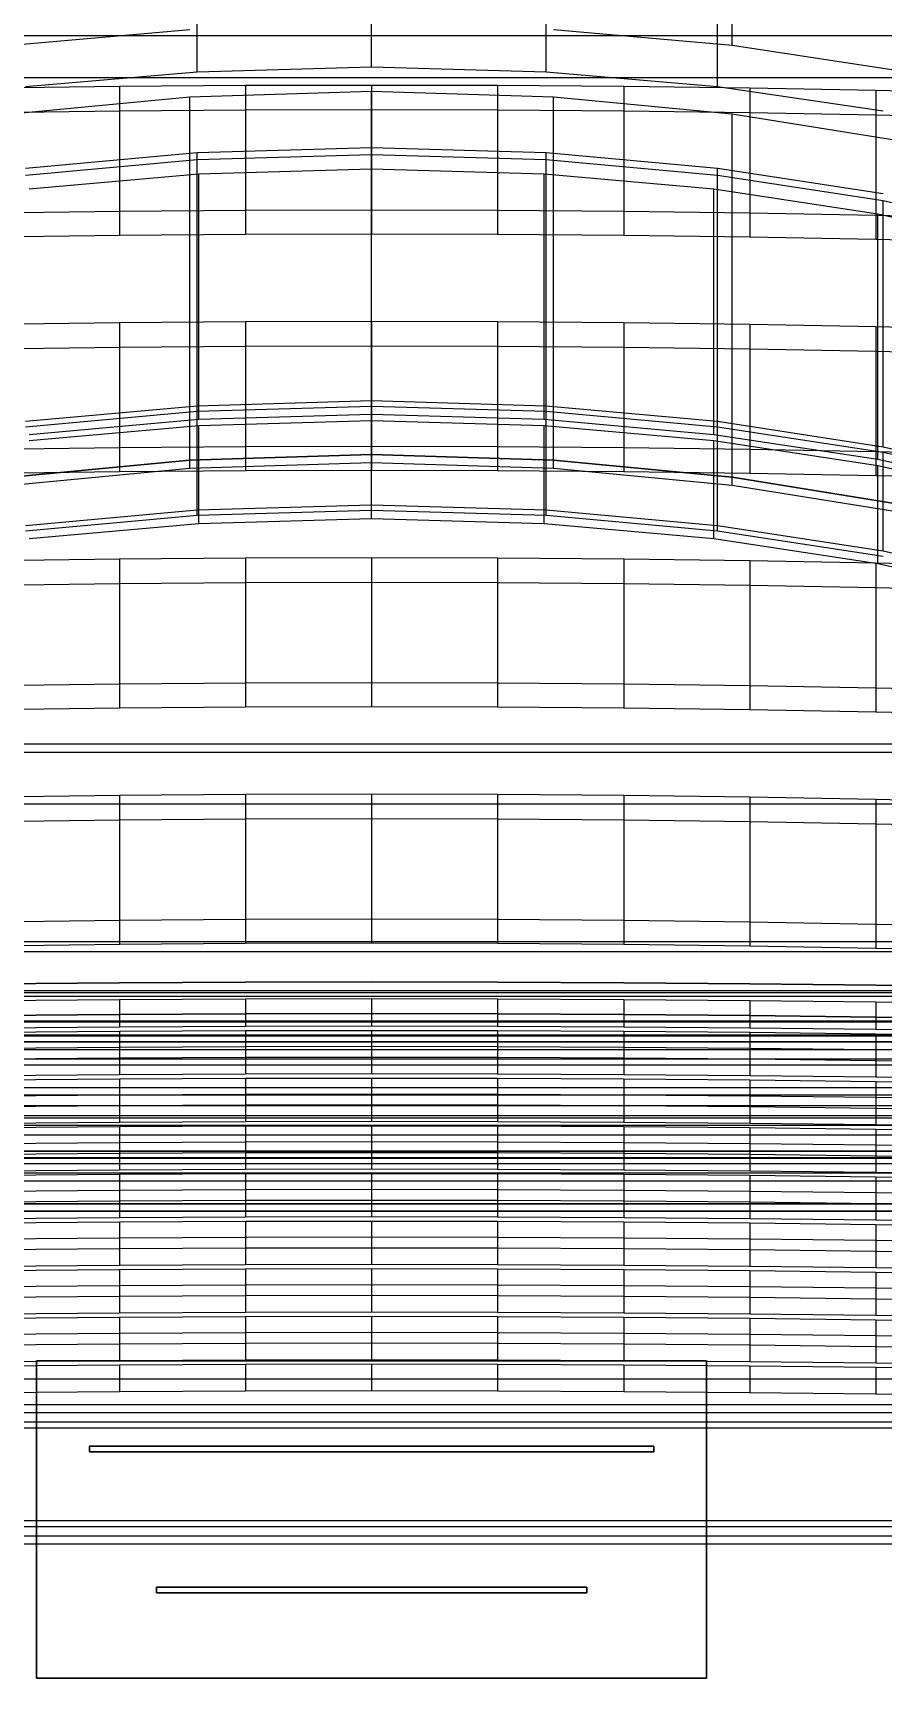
# Model space of a CAD drawing. Header units: millimetres. Extents: x -435 to 425, y 6 to 1155.
# Drawn here: x -96 to 145, y 255 to 721.7 of the extents above; entities that cross this region are included whole.
import ezdxf

# ---------------------------------------------------------------- set-up
doc = ezdxf.new("R2010")
doc.units = ezdxf.units.MM
for name, color, linetype in [('B50', 7, 'Continuous'), ('B51', 7, 'Continuous'), ('C1', 7, 'Continuous'), ('C3', 7, 'Continuous'), ('C31', 7, 'Continuous'), ('D20', 7, 'Continuous'), ('E12', 7, 'Continuous'), ('E13', 7, 'Continuous'), ('E14', 7, 'Continuous'), ('EH1', 7, 'Continuous'), ('EH2', 7, 'Continuous'), ('L020', 7, 'Continuous'), ('L021', 7, 'Continuous'), ('L1000', 7, 'Continuous'), ('L1001', 7, 'Continuous'), ('L1002', 7, 'Continuous'), ('L1003', 7, 'Continuous'), ('L1004', 7, 'Continuous'), ('L1005', 7, 'Continuous'), ('L1006', 7, 'Continuous'), ('L1007', 7, 'Continuous'), ('L200', 7, 'Continuous'), ('R021', 7, 'Continuous'), ('R1004', 7, 'Continuous'), ('R1005', 7, 'Continuous'), ('R1006', 7, 'Continuous'), ('R1007', 7, 'Continuous'), ('R200', 7, 'Continuous'), ('S020', 7, 'Continuous'), ('S021', 7, 'Continuous'), ('S1000', 7, 'Continuous'), ('S1001', 7, 'Continuous'), ('S1002', 7, 'Continuous'), ('S1003', 7, 'Continuous'), ('S1004', 7, 'Continuous'), ('S200', 7, 'Continuous')]:
    doc.layers.add(name, color=color, linetype=linetype)

msp = doc.modelspace()

# ---------------------------------------------------------------- linework, layer by layer
at = {"layer": 'B50'}
for points in [[(-350, 422.5), (350, 422.5)], [(-350, 422.5), (350, 422.5)], [(-350, 420.5), (350, 420.5)], [(-350, 420.5), (350, 420.5)], [(-350, 389.5), (350, 389.5)], [(350, 389.5), (-350, 389.5)], [(350, 387.5), (-350, 387.5)], [(-350, 387.5), (350, 387.5)]]:
    msp.add_lwpolyline(points, dxfattribs=at)
at = {"layer": 'B51'}
for points in [[(-350, 422.5), (350, 422.5)], [(-350, 422.5), (350, 422.5)], [(-350, 420.5), (350, 420.5)], [(-350, 420.5), (350, 420.5)], [(-350, 389.5), (350, 389.5)], [(350, 389.5), (-350, 389.5)], [(350, 387.5), (-350, 387.5)], [(-350, 387.5), (350, 387.5)]]:
    msp.add_lwpolyline(points, dxfattribs=at)
at = {"layer": 'C1'}
for points in [[(102.23, 718.21), (102.23, 1148.88)], [(-49.47, 710.56), (-49.47, 1141.23)], [(0, 711.96), (0, 1142.63)], [(49.47, 710.56), (49.47, 1141.23)], [(98.09, 706.38), (98.09, 1137.04)], [(-102.23, 718.21), (-51.56, 722.71)], [(51.56, 722.71), (102.23, 718.21)], [(102.23, 718.21), (151.16, 710.81)], [(-49.47, 710.56), (-98.09, 706.38)], [(0, 711.96), (-49.47, 710.56)], [(49.47, 710.56), (0, 711.96)], [(98.09, 706.38), (49.47, 710.56)], [(145.04, 699.48), (98.09, 706.38)]]:
    msp.add_lwpolyline(points, dxfattribs=at)
at = {"layer": 'C3'}
for points in [[(0, 705.09), (-51.56, 703.48)], [(0, 602.1), (0, 705.09)], [(51.56, 703.48), (0, 705.09)], [(-51.56, 703.48), (-102.23, 698.68)], [(-51.56, 600.49), (-51.56, 703.48)], [(51.56, 600.49), (51.56, 703.48)], [(102.23, 698.68), (51.56, 703.48)], [(102.23, 595.69), (102.23, 698.68)], [(151.16, 690.77), (102.23, 698.68)], [(-98.09, 683.37), (-49.47, 687.77)], [(-49.47, 687.77), (0, 689.25)], [(-49.47, 584.78), (-49.47, 687.77)], [(0, 586.26), (0, 689.25)], [(0, 689.25), (49.47, 687.77)], [(49.47, 584.78), (49.47, 687.77)], [(49.47, 687.77), (98.09, 683.37)], [(98.09, 580.39), (98.09, 683.37)], [(98.09, 683.37), (145.04, 676.13)], [(-51.56, 600.49), (0, 602.1)], [(0, 602.1), (51.56, 600.49)], [(-102.23, 595.69), (-51.56, 600.49)], [(51.56, 600.49), (102.23, 595.69)], [(102.23, 595.69), (151.16, 587.78)], [(-49.47, 584.78), (-98.09, 580.39)], [(0, 586.26), (-49.47, 584.78)], [(49.47, 584.78), (0, 586.26)], [(98.09, 580.39), (49.47, 584.78)], [(145.04, 573.14), (98.09, 580.39)]]:
    msp.add_lwpolyline(points, dxfattribs=at)
at = {"layer": 'C31'}
for points in [[(0, 602.1), (-51.56, 600.49)], [(0, 599.88), (0, 602.1)], [(51.56, 600.49), (0, 602.1)], [(-51.56, 600.49), (-102.23, 595.69)], [(-102.23, 593.46), (-51.56, 598.27)], [(-51.56, 598.27), (-51.56, 600.49)], [(-51.56, 598.27), (0, 599.88)], [(0, 599.88), (51.56, 598.27)], [(51.56, 598.27), (51.56, 600.49)], [(102.23, 595.69), (51.56, 600.49)], [(51.56, 598.27), (102.23, 593.46)], [(102.23, 593.46), (102.23, 595.69)], [(151.16, 587.78), (102.23, 595.69)], [(102.23, 593.46), (151.16, 585.55)], [(-395, 413.95), (395, 413.95)], [(395, 411.72), (-395, 411.72)]]:
    msp.add_lwpolyline(points, dxfattribs=at)
at = {"layer": 'D20'}
for points in [[(-300, 721), (300, 721)], [(-300, 721), (300, 721)], [(300, 709), (-300, 709)], [(300, 709), (-300, 709)]]:
    msp.add_lwpolyline(points, dxfattribs=at)
at = {"layer": 'E12'}
for points in [[(-95, 255), (-95, 345)], [(-95, 345), (95, 345)], [(-95, 345), (-95, 255)], [(95, 345), (-95, 345)], [(-95, 345), (-95, 345)], [(95, 345), (95, 255)], [(95, 255), (95, 345)], [(95, 345), (95, 345)], [(95, 255), (-95, 255)], [(-95, 255), (95, 255)], [(-95, 255), (-95, 255)], [(95, 255), (95, 255)]]:
    msp.add_lwpolyline(points, dxfattribs=at)
at = {"layer": 'E13'}
for points in [[(-80, 319.2), (-80, 320.8)], [(-80, 320.8), (80, 320.8)], [(-80, 320.8), (-80, 319.2)], [(80, 320.8), (-80, 320.8)], [(-80, 320.8), (-80, 320.8)], [(80, 319.2), (-80, 319.2)], [(-80, 319.2), (80, 319.2)], [(-80, 319.2), (-80, 319.2)], [(80, 320.8), (80, 319.2)], [(80, 319.2), (80, 320.8)], [(80, 320.8), (80, 320.8)], [(80, 319.2), (80, 319.2)]]:
    msp.add_lwpolyline(points, dxfattribs=at)
at = {"layer": 'E14'}
for points in [[(-61, 279.2), (-61, 280.8)], [(-61, 280.8), (61, 280.8)], [(-61, 280.8), (-61, 279.2)], [(61, 280.8), (-61, 280.8)], [(-61, 280.8), (-61, 280.8)], [(61, 280.8), (61, 279.2)], [(61, 279.2), (61, 280.8)], [(61, 280.8), (61, 280.8)], [(61, 279.2), (-61, 279.2)], [(-61, 279.2), (61, 279.2)], [(-61, 279.2), (-61, 279.2)], [(61, 279.2), (61, 279.2)]]:
    msp.add_lwpolyline(points, dxfattribs=at)
at = {"layer": 'EH1'}
for points in [[(0, 687.16), (-49.47, 685.68)], [(0, 617.43), (0, 687.16)], [(49.47, 685.68), (0, 687.16)], [(-49.47, 685.68), (-98.09, 681.29)], [(-97.06, 677.46), (-48.95, 681.76)], [(-49.47, 615.95), (-49.47, 685.68)], [(-48.95, 681.76), (0, 683.2)], [(-48.95, 612.02), (-48.95, 681.76)], [(0, 613.46), (0, 683.2)], [(0, 683.2), (48.95, 681.76)], [(48.95, 612.02), (48.95, 681.76)], [(48.95, 681.76), (97.06, 677.46)], [(49.47, 615.95), (49.47, 685.68)], [(98.09, 681.29), (49.47, 685.68)], [(97.06, 607.73), (97.06, 677.46)], [(97.06, 677.46), (143.51, 670.38)], [(98.09, 611.55), (98.09, 681.29)], [(145.04, 674.04), (98.09, 681.29)], [(145.04, 604.31), (145.04, 674.04)], [(189.5, 664.07), (145.04, 674.04)], [(143.51, 600.65), (143.51, 670.38)], [(143.51, 670.38), (187.5, 660.64)], [(-49.47, 615.95), (0, 617.43)], [(0, 617.43), (49.47, 615.95)], [(-98.09, 611.55), (-49.47, 615.95)], [(-48.95, 612.02), (-97.06, 607.73)], [(0, 613.46), (-48.95, 612.02)], [(48.95, 612.02), (0, 613.46)], [(97.06, 607.73), (48.95, 612.02)], [(49.47, 615.95), (98.09, 611.55)], [(98.09, 611.55), (145.04, 604.31)], [(143.51, 600.65), (97.06, 607.73)], [(145.04, 604.31), (189.5, 594.34)], [(187.5, 590.91), (143.51, 600.65)]]:
    msp.add_lwpolyline(points, dxfattribs=at)
at = {"layer": 'EH2'}
for points in [[(-49.47, 614.28), (-98.09, 609.88)], [(0, 615.76), (-49.47, 614.28)], [(-49.47, 586.39), (-49.47, 614.28)], [(-48.95, 610.35), (0, 611.79)], [(0, 587.86), (0, 615.76)], [(49.47, 614.28), (0, 615.76)], [(0, 583.9), (0, 611.79)], [(0, 611.79), (48.95, 610.35)], [(49.47, 586.39), (49.47, 614.28)], [(98.09, 609.88), (49.47, 614.28)], [(-97.06, 606.06), (-48.95, 610.35)], [(-48.95, 582.46), (-48.95, 610.35)], [(48.95, 582.46), (48.95, 610.35)], [(48.95, 610.35), (97.06, 606.06)], [(98.09, 581.99), (98.09, 609.88)], [(145.04, 602.64), (98.09, 609.88)], [(97.06, 578.17), (97.06, 606.06)], [(97.06, 606.06), (143.51, 598.98)], [(145.04, 574.75), (145.04, 602.64)], [(189.5, 592.67), (145.04, 602.64)], [(143.51, 571.09), (143.51, 598.98)], [(143.51, 598.98), (187.5, 589.24)], [(-98.09, 581.99), (-49.47, 586.39)], [(-49.47, 586.39), (0, 587.86)], [(0, 583.9), (-48.95, 582.46)], [(0, 587.86), (49.47, 586.39)], [(48.95, 582.46), (0, 583.9)], [(49.47, 586.39), (98.09, 581.99)], [(-48.95, 582.46), (-97.06, 578.17)], [(97.06, 578.17), (48.95, 582.46)], [(98.09, 581.99), (145.04, 574.75)], [(143.51, 571.09), (97.06, 578.17)], [(145.04, 574.75), (189.5, 564.78)], [(187.5, 561.35), (143.51, 571.09)]]:
    msp.add_lwpolyline(points, dxfattribs=at)
at = {"layer": 'L020'}
for points in [[(-322.5, 435.59), (322.5, 435.59)], [(-322.5, 433.33), (322.5, 433.33)], [(-322.5, 430.72), (322.5, 430.72)], [(-322.5, 429.02), (322.5, 429.02)], [(322.5, 402.63), (-322.5, 402.63)], [(322.5, 400.93), (-322.5, 400.93)], [(-322.5, 398.32), (322.5, 398.32)], [(-322.5, 396.06), (322.5, 396.06)]]:
    msp.add_lwpolyline(points, dxfattribs=at)
at = {"layer": 'L021'}
for points in [[(-322.5, 332.6), (322.5, 332.6)], [(-322.5, 330.34), (322.5, 330.34)], [(-322.5, 327.73), (322.5, 327.73)], [(-322.5, 326.03), (322.5, 326.03)], [(322.5, 299.64), (-322.5, 299.64)], [(322.5, 297.94), (-322.5, 297.94)], [(-322.5, 295.33), (322.5, 295.33)], [(-322.5, 293.07), (322.5, 293.07)]]:
    msp.add_lwpolyline(points, dxfattribs=at)
at = {"layer": 'L1000'}
for points in [[(-71.5, 447.42), (-107.25, 447.13)], [(-35.75, 447.6), (-71.5, 447.42)], [(-71.5, 447.42), (-71.5, 439.77)], [(0, 447.66), (-35.75, 447.6)], [(-35.75, 447.6), (-35.75, 439.95)], [(0, 447.66), (0, 440.01)], [(35.75, 447.6), (0, 447.66)], [(35.75, 447.6), (35.75, 439.95)], [(71.5, 447.42), (35.75, 447.6)], [(71.5, 447.42), (71.5, 439.77)], [(107.25, 447.13), (71.5, 447.42)], [(107.25, 447.13), (107.25, 439.47)], [(143, 446.71), (107.25, 447.13)], [(143, 446.71), (143, 439.06)], [(178.75, 446.18), (143, 446.71)], [(-107.25, 439.47), (-71.5, 439.77)], [(-71.5, 439.77), (-35.75, 439.95)], [(-35.75, 439.95), (0, 440.01)], [(-35.75, 438.69), (0, 438.75)], [(0, 440.01), (35.75, 439.95)], [(0, 438.75), (0, 431.09)], [(0, 438.75), (35.75, 438.69)], [(35.75, 439.95), (71.5, 439.77)], [(71.5, 439.77), (107.25, 439.47)], [(107.25, 439.47), (143, 439.06)], [(143, 439.06), (178.75, 438.52)], [(-107.25, 438.21), (-71.5, 438.51)], [(-71.5, 438.51), (-35.75, 438.69)], [(-71.5, 438.51), (-71.5, 430.86)], [(-35.75, 438.69), (-35.75, 431.03)], [(35.75, 438.69), (35.75, 431.03)], [(35.75, 438.69), (71.5, 438.51)], [(71.5, 438.51), (71.5, 430.86)], [(71.5, 438.51), (107.25, 438.21)], [(107.25, 438.21), (107.25, 430.56)], [(107.25, 438.21), (143, 437.8)], [(143, 437.8), (143, 430.14)], [(143, 437.8), (178.75, 437.26)], [(-71.5, 430.86), (-107.25, 430.56)], [(-35.75, 431.03), (-71.5, 430.86)], [(0, 431.09), (-35.75, 431.03)], [(35.75, 431.03), (0, 431.09)], [(71.5, 430.86), (35.75, 431.03)], [(107.25, 430.56), (71.5, 430.86)], [(143, 430.14), (107.25, 430.56)], [(178.75, 429.61), (143, 430.14)]]:
    msp.add_lwpolyline(points, dxfattribs=at)
at = {"layer": 'L1001'}
for points in [[(-35.75, 434.08), (-71.5, 433.9)], [(0, 434.14), (-35.75, 434.08)], [(-35.75, 434.08), (-35.75, 426.43)], [(0, 434.14), (0, 426.49)], [(35.75, 434.08), (0, 434.14)], [(35.75, 434.08), (35.75, 426.43)], [(71.5, 433.9), (35.75, 434.08)], [(-71.5, 433.9), (-107.25, 433.61)], [(-71.5, 433.9), (-71.5, 426.25)], [(71.5, 433.9), (71.5, 426.25)], [(107.25, 433.61), (71.5, 433.9)], [(107.25, 433.61), (107.25, 425.95)], [(143, 433.19), (107.25, 433.61)], [(143, 433.19), (143, 425.54)], [(178.75, 432.66), (143, 433.19)], [(-107.25, 425.95), (-71.5, 426.25)], [(-107.25, 424.69), (-71.5, 424.99)], [(-71.5, 426.25), (-35.75, 426.43)], [(-71.5, 424.99), (-35.75, 425.17)], [(-71.5, 424.99), (-71.5, 417.34)], [(-35.75, 426.43), (0, 426.49)], [(-35.75, 425.17), (0, 425.23)], [(-35.75, 425.17), (-35.75, 417.51)], [(0, 426.49), (35.75, 426.43)], [(0, 425.23), (0, 417.57)], [(0, 425.23), (35.75, 425.17)], [(35.75, 426.43), (71.5, 426.25)], [(35.75, 425.17), (35.75, 417.51)], [(35.75, 425.17), (71.5, 424.99)], [(71.5, 426.25), (107.25, 425.95)], [(71.5, 424.99), (71.5, 417.34)], [(71.5, 424.99), (107.25, 424.69)], [(107.25, 425.95), (143, 425.54)], [(143, 425.54), (178.75, 425)], [(107.25, 424.69), (107.25, 417.04)], [(107.25, 424.69), (143, 424.28)], [(143, 424.28), (143, 416.62)], [(143, 424.28), (178.75, 423.74)], [(-71.5, 417.34), (-107.25, 417.04)], [(-35.75, 417.51), (-71.5, 417.34)], [(0, 417.57), (-35.75, 417.51)], [(35.75, 417.51), (0, 417.57)], [(71.5, 417.34), (35.75, 417.51)], [(107.25, 417.04), (71.5, 417.34)], [(143, 416.62), (107.25, 417.04)], [(178.75, 416.09), (143, 416.62)]]:
    msp.add_lwpolyline(points, dxfattribs=at)
at = {"layer": 'L1002'}
for points in [[(-71.5, 420.38), (-107.25, 420.09)], [(-35.75, 420.56), (-71.5, 420.38)], [(-71.5, 420.38), (-71.5, 412.73)], [(0, 420.62), (-35.75, 420.56)], [(-35.75, 420.56), (-35.75, 412.91)], [(0, 420.62), (0, 412.97)], [(35.75, 420.56), (0, 420.62)], [(35.75, 420.56), (35.75, 412.91)], [(71.5, 420.38), (35.75, 420.56)], [(71.5, 420.38), (71.5, 412.73)], [(107.25, 420.09), (71.5, 420.38)], [(107.25, 420.09), (107.25, 412.43)], [(143, 419.67), (107.25, 420.09)], [(143, 419.67), (143, 412.02)], [(178.75, 419.14), (143, 419.67)], [(-107.25, 412.43), (-71.5, 412.73)], [(-107.25, 411.17), (-71.5, 411.47)], [(-71.5, 412.73), (-35.75, 412.91)], [(-71.5, 411.47), (-35.75, 411.65)], [(-71.5, 411.47), (-71.5, 403.82)], [(-35.75, 412.91), (0, 412.97)], [(-35.75, 411.65), (0, 411.71)], [(-35.75, 411.65), (-35.75, 403.99)], [(0, 412.97), (35.75, 412.91)], [(0, 411.71), (0, 404.05)], [(0, 411.71), (35.75, 411.65)], [(35.75, 412.91), (71.5, 412.73)], [(35.75, 411.65), (35.75, 403.99)], [(35.75, 411.65), (71.5, 411.47)], [(71.5, 412.73), (107.25, 412.43)], [(71.5, 411.47), (71.5, 403.82)], [(71.5, 411.47), (107.25, 411.17)], [(107.25, 412.43), (143, 412.02)], [(107.25, 411.17), (107.25, 403.52)], [(107.25, 411.17), (143, 410.76)], [(143, 412.02), (178.75, 411.48)], [(143, 410.76), (143, 403.1)], [(143, 410.76), (178.75, 410.22)], [(-71.5, 403.82), (-107.25, 403.52)], [(-35.75, 403.99), (-71.5, 403.82)], [(0, 404.05), (-35.75, 403.99)], [(35.75, 403.99), (0, 404.05)], [(71.5, 403.82), (35.75, 403.99)], [(107.25, 403.52), (71.5, 403.82)], [(143, 403.1), (107.25, 403.52)], [(178.75, 402.57), (143, 403.1)]]:
    msp.add_lwpolyline(points, dxfattribs=at)
at = {"layer": 'L1003'}
for points in [[(-71.5, 406.86), (-107.25, 406.57)], [(-35.75, 407.04), (-71.5, 406.86)], [(-71.5, 406.86), (-71.5, 399.21)], [(0, 407.1), (-35.75, 407.04)], [(-35.75, 407.04), (-35.75, 399.39)], [(0, 407.1), (0, 399.45)], [(35.75, 407.04), (0, 407.1)], [(35.75, 407.04), (35.75, 399.39)], [(71.5, 406.86), (35.75, 407.04)], [(71.5, 406.86), (71.5, 399.21)], [(107.25, 406.57), (71.5, 406.86)], [(107.25, 406.57), (107.25, 398.91)], [(143, 406.15), (107.25, 406.57)], [(143, 406.15), (143, 398.5)], [(178.75, 405.62), (143, 406.15)], [(-107.25, 398.91), (-71.5, 399.21)], [(-107.25, 397.65), (-71.5, 397.95)], [(-71.5, 399.21), (-35.75, 399.39)], [(-71.5, 397.95), (-35.75, 398.13)], [(-71.5, 397.95), (-71.5, 390.3)], [(-35.75, 399.39), (0, 399.45)], [(-35.75, 398.13), (0, 398.19)], [(-35.75, 398.13), (-35.75, 390.48)], [(0, 399.45), (35.75, 399.39)], [(0, 398.19), (0, 390.53)], [(0, 398.19), (35.75, 398.13)], [(35.75, 399.39), (71.5, 399.21)], [(35.75, 398.13), (35.75, 390.48)], [(35.75, 398.13), (71.5, 397.95)], [(71.5, 399.21), (107.25, 398.91)], [(71.5, 397.95), (71.5, 390.3)], [(71.5, 397.95), (107.25, 397.65)], [(107.25, 398.91), (143, 398.5)], [(107.25, 397.65), (107.25, 390)], [(107.25, 397.65), (143, 397.24)], [(143, 398.5), (178.75, 397.96)], [(143, 397.24), (143, 389.58)], [(143, 397.24), (178.75, 396.7)], [(-71.5, 390.3), (-107.25, 390)], [(-35.75, 390.48), (-71.5, 390.3)], [(0, 390.53), (-35.75, 390.48)], [(35.75, 390.48), (0, 390.53)], [(71.5, 390.3), (35.75, 390.48)], [(107.25, 390), (71.5, 390.3)], [(143, 389.58), (107.25, 390)], [(178.75, 389.05), (143, 389.58)]]:
    msp.add_lwpolyline(points, dxfattribs=at)
at = {"layer": 'L1004'}
for points in [[(-71.5, 393.34), (-107.25, 393.05)], [(-35.75, 393.52), (-71.5, 393.34)], [(-71.5, 393.34), (-71.5, 385.69)], [(0, 393.58), (-35.75, 393.52)], [(-35.75, 393.52), (-35.75, 385.87)], [(0, 393.58), (0, 385.93)], [(35.75, 393.52), (0, 393.58)], [(35.75, 393.52), (35.75, 385.87)], [(71.5, 393.34), (35.75, 393.52)], [(71.5, 393.34), (71.5, 385.69)], [(107.25, 393.05), (71.5, 393.34)], [(107.25, 393.05), (107.25, 385.39)], [(143, 392.63), (107.25, 393.05)], [(143, 392.63), (143, 384.98)], [(178.75, 392.1), (143, 392.63)], [(-107.25, 385.39), (-71.5, 385.69)], [(-107.25, 384.13), (-71.5, 384.43)], [(-71.5, 385.69), (-35.75, 385.87)], [(-71.5, 384.43), (-35.75, 384.61)], [(-71.5, 384.43), (-71.5, 376.78)], [(-35.75, 385.87), (0, 385.93)], [(-35.75, 384.61), (0, 384.67)], [(-35.75, 384.61), (-35.75, 376.96)], [(0, 385.93), (35.75, 385.87)], [(0, 384.67), (0, 377.01)], [(0, 384.67), (35.75, 384.61)], [(35.75, 385.87), (71.5, 385.69)], [(35.75, 384.61), (35.75, 376.96)], [(35.75, 384.61), (71.5, 384.43)], [(71.5, 385.69), (107.25, 385.39)], [(71.5, 384.43), (71.5, 376.78)], [(71.5, 384.43), (107.25, 384.13)], [(107.25, 385.39), (143, 384.98)], [(107.25, 384.13), (107.25, 376.48)], [(107.25, 384.13), (143, 383.72)], [(143, 384.98), (178.75, 384.44)], [(143, 383.72), (143, 376.06)], [(143, 383.72), (178.75, 383.18)], [(-71.5, 376.78), (-107.25, 376.48)], [(-35.75, 376.96), (-71.5, 376.78)], [(0, 377.01), (-35.75, 376.96)], [(35.75, 376.96), (0, 377.01)], [(71.5, 376.78), (35.75, 376.96)], [(107.25, 376.48), (71.5, 376.78)], [(143, 376.06), (107.25, 376.48)], [(178.75, 375.53), (143, 376.06)]]:
    msp.add_lwpolyline(points, dxfattribs=at)
at = {"layer": 'L1005'}
for points in [[(-71.5, 379.82), (-107.25, 379.53)], [(-35.75, 380), (-71.5, 379.82)], [(-71.5, 379.82), (-71.5, 372.17)], [(0, 380.06), (-35.75, 380)], [(-35.75, 380), (-35.75, 372.35)], [(0, 380.06), (0, 372.41)], [(35.75, 380), (0, 380.06)], [(35.75, 380), (35.75, 372.35)], [(71.5, 379.82), (35.75, 380)], [(71.5, 379.82), (71.5, 372.17)], [(107.25, 379.53), (71.5, 379.82)], [(107.25, 379.53), (107.25, 371.87)], [(143, 379.11), (107.25, 379.53)], [(143, 379.11), (143, 371.46)], [(178.75, 378.58), (143, 379.11)], [(-107.25, 371.87), (-71.5, 372.17)], [(-107.25, 370.62), (-71.5, 370.91)], [(-71.5, 372.17), (-35.75, 372.35)], [(-71.5, 370.91), (-35.75, 371.09)], [(-71.5, 370.91), (-71.5, 363.26)], [(-35.75, 372.35), (0, 372.41)], [(-35.75, 371.09), (0, 371.15)], [(-35.75, 371.09), (-35.75, 363.44)], [(0, 372.41), (35.75, 372.35)], [(0, 371.15), (0, 363.5)], [(0, 371.15), (35.75, 371.09)], [(35.75, 372.35), (71.5, 372.17)], [(35.75, 371.09), (35.75, 363.44)], [(35.75, 371.09), (71.5, 370.91)], [(71.5, 372.17), (107.25, 371.87)], [(71.5, 370.91), (71.5, 363.26)], [(71.5, 370.91), (107.25, 370.62)], [(107.25, 371.87), (143, 371.46)], [(107.25, 370.62), (107.25, 362.96)], [(107.25, 370.62), (143, 370.2)], [(143, 371.46), (178.75, 370.92)], [(143, 370.2), (143, 362.54)], [(143, 370.2), (178.75, 369.66)], [(-71.5, 363.26), (-107.25, 362.96)], [(-35.75, 363.44), (-71.5, 363.26)], [(0, 363.5), (-35.75, 363.44)], [(35.75, 363.44), (0, 363.5)], [(71.5, 363.26), (35.75, 363.44)], [(107.25, 362.96), (71.5, 363.26)], [(143, 362.54), (107.25, 362.96)], [(178.75, 362.01), (143, 362.54)]]:
    msp.add_lwpolyline(points, dxfattribs=at)
at = {"layer": 'L1006'}
for points in [[(-71.5, 366.3), (-107.25, 366.01)], [(-35.75, 366.48), (-71.5, 366.3)], [(-71.5, 366.3), (-71.5, 358.65)], [(0, 366.54), (-35.75, 366.48)], [(-35.75, 366.48), (-35.75, 358.83)], [(0, 366.54), (0, 358.89)], [(35.75, 366.48), (0, 366.54)], [(35.75, 366.48), (35.75, 358.83)], [(71.5, 366.3), (35.75, 366.48)], [(71.5, 366.3), (71.5, 358.65)], [(107.25, 366.01), (71.5, 366.3)], [(107.25, 366.01), (107.25, 358.35)], [(143, 365.59), (107.25, 366.01)], [(143, 365.59), (143, 357.94)], [(178.75, 365.06), (143, 365.59)], [(-107.25, 358.35), (-71.5, 358.65)], [(-107.25, 357.1), (-71.5, 357.39)], [(-71.5, 358.65), (-35.75, 358.83)], [(-71.5, 357.39), (-35.75, 357.57)], [(-71.5, 357.39), (-71.5, 349.74)], [(-35.75, 358.83), (0, 358.89)], [(-35.75, 357.57), (0, 357.63)], [(-35.75, 357.57), (-35.75, 349.92)], [(0, 358.89), (35.75, 358.83)], [(0, 357.63), (0, 349.98)], [(0, 357.63), (35.75, 357.57)], [(35.75, 358.83), (71.5, 358.65)], [(35.75, 357.57), (35.75, 349.92)], [(35.75, 357.57), (71.5, 357.39)], [(71.5, 358.65), (107.25, 358.35)], [(71.5, 357.39), (71.5, 349.74)], [(71.5, 357.39), (107.25, 357.1)], [(107.25, 358.35), (143, 357.94)], [(107.25, 357.1), (107.25, 349.44)], [(107.25, 357.1), (143, 356.68)], [(143, 357.94), (178.75, 357.4)], [(143, 356.68), (143, 349.02)], [(143, 356.68), (178.75, 356.14)], [(-71.5, 349.74), (-107.25, 349.44)], [(-35.75, 349.92), (-71.5, 349.74)], [(0, 349.98), (-35.75, 349.92)], [(35.75, 349.92), (0, 349.98)], [(71.5, 349.74), (35.75, 349.92)], [(107.25, 349.44), (71.5, 349.74)], [(143, 349.02), (107.25, 349.44)], [(178.75, 348.49), (143, 349.02)]]:
    msp.add_lwpolyline(points, dxfattribs=at)
at = {"layer": 'L1007'}
for points in [[(-71.5, 352.79), (-107.25, 352.49)], [(-35.75, 352.96), (-71.5, 352.79)], [(-71.5, 352.79), (-71.5, 345.13)], [(0, 353.02), (-35.75, 352.96)], [(-35.75, 352.96), (-35.75, 345.31)], [(0, 353.02), (0, 345.37)], [(35.75, 352.96), (0, 353.02)], [(35.75, 352.96), (35.75, 345.31)], [(71.5, 352.79), (35.75, 352.96)], [(71.5, 352.79), (71.5, 345.13)], [(107.25, 352.49), (71.5, 352.79)], [(107.25, 352.49), (107.25, 344.83)], [(143, 352.07), (107.25, 352.49)], [(143, 352.07), (143, 344.42)], [(178.75, 351.54), (143, 352.07)], [(-107.25, 344.83), (-71.5, 345.13)], [(-107.25, 343.58), (-71.5, 343.87)], [(-71.5, 345.13), (-35.75, 345.31)], [(-71.5, 343.87), (-35.75, 344.05)], [(-71.5, 343.87), (-71.5, 336.22)], [(-35.75, 345.31), (0, 345.37)], [(-35.75, 344.05), (0, 344.11)], [(-35.75, 344.05), (-35.75, 336.4)], [(0, 345.37), (35.75, 345.31)], [(0, 344.11), (0, 336.46)], [(0, 344.11), (35.75, 344.05)], [(35.75, 345.31), (71.5, 345.13)], [(35.75, 344.05), (35.75, 336.4)], [(35.75, 344.05), (71.5, 343.87)], [(71.5, 345.13), (107.25, 344.83)], [(71.5, 343.87), (71.5, 336.22)], [(71.5, 343.87), (107.25, 343.58)], [(107.25, 344.83), (143, 344.42)], [(107.25, 343.58), (107.25, 335.92)], [(107.25, 343.58), (143, 343.16)], [(143, 344.42), (178.75, 343.88)], [(143, 343.16), (143, 335.51)], [(143, 343.16), (178.75, 342.63)], [(-71.5, 336.22), (-107.25, 335.92)], [(-35.75, 336.4), (-71.5, 336.22)], [(0, 336.46), (-35.75, 336.4)], [(35.75, 336.4), (0, 336.46)], [(71.5, 336.22), (35.75, 336.4)], [(107.25, 335.92), (71.5, 336.22)], [(143, 335.51), (107.25, 335.92)], [(178.75, 334.97), (143, 335.51)]]:
    msp.add_lwpolyline(points, dxfattribs=at)
at = {"layer": 'L200'}
for points in [[(-300, 517.64), (300, 517.64)], [(300, 448.32), (-300, 448.32)], [(-300, 409.08), (300, 409.08)], [(300, 339.76), (-300, 339.76)]]:
    msp.add_lwpolyline(points, dxfattribs=at)
at = {"layer": 'R021'}
for points in [[(-322.5, 463.94), (322.5, 463.94)], [(-322.5, 461.12), (322.5, 461.12)], [(-322.5, 441.44), (322.5, 441.44)], [(-322.5, 441.19), (322.5, 441.19)], [(322.5, 437.37), (-322.5, 437.37)], [(322.5, 437.13), (-322.5, 437.13)], [(-322.5, 417.45), (322.5, 417.45)], [(-322.5, 414.63), (322.5, 414.63)]]:
    msp.add_lwpolyline(points, dxfattribs=at)
at = {"layer": 'R1004'}
for points in [[(-71.5, 706.47), (-107.25, 706.01)], [(-35.75, 706.75), (-71.5, 706.47)], [(-71.5, 706.47), (-71.5, 671.12)], [(0, 706.84), (-35.75, 706.75)], [(-35.75, 706.75), (-35.75, 671.39)], [(0, 706.84), (0, 671.48)], [(35.75, 706.75), (0, 706.84)], [(35.75, 706.75), (35.75, 671.39)], [(71.5, 706.47), (35.75, 706.75)], [(71.5, 706.47), (71.5, 671.12)], [(107.25, 706.01), (71.5, 706.47)], [(107.25, 706.01), (107.25, 670.66)], [(143, 705.37), (107.25, 706.01)], [(143, 705.37), (143, 670.01)], [(178.75, 704.54), (143, 705.37)], [(-107.25, 699.12), (-71.5, 699.58)], [(-71.5, 699.58), (-35.75, 699.85)], [(-71.5, 699.58), (-71.5, 664.22)], [(-35.75, 699.85), (0, 699.94)], [(-35.75, 699.85), (-35.75, 664.5)], [(0, 699.94), (0, 664.59)], [(0, 699.94), (35.75, 699.85)], [(35.75, 699.85), (35.75, 664.5)], [(35.75, 699.85), (71.5, 699.58)], [(71.5, 699.58), (71.5, 664.22)], [(71.5, 699.58), (107.25, 699.12)], [(107.25, 699.12), (107.25, 663.76)], [(107.25, 699.12), (143, 698.47)], [(143, 698.47), (143, 663.12)], [(143, 698.47), (178.75, 697.64)], [(-107.25, 670.66), (-71.5, 671.12)], [(-71.5, 671.12), (-35.75, 671.39)], [(-35.75, 671.39), (0, 671.48)], [(0, 671.48), (35.75, 671.39)], [(35.75, 671.39), (71.5, 671.12)], [(71.5, 671.12), (107.25, 670.66)], [(107.25, 670.66), (143, 670.01)], [(143, 670.01), (178.75, 669.19)], [(-71.5, 664.22), (-107.25, 663.76)], [(-35.75, 664.5), (-71.5, 664.22)], [(0, 664.59), (-35.75, 664.5)], [(35.75, 664.5), (0, 664.59)], [(71.5, 664.22), (35.75, 664.5)], [(107.25, 663.76), (71.5, 664.22)], [(143, 663.12), (107.25, 663.76)], [(178.75, 662.29), (143, 663.12)]]:
    msp.add_lwpolyline(points, dxfattribs=at)
at = {"layer": 'R1005'}
for points in [[(-71.5, 639.44), (-107.25, 638.98)], [(-35.75, 639.71), (-71.5, 639.44)], [(-71.5, 639.44), (-71.5, 604.08)], [(0, 639.8), (-35.75, 639.71)], [(-35.75, 639.71), (-35.75, 604.36)], [(0, 639.8), (0, 604.45)], [(35.75, 639.71), (0, 639.8)], [(35.75, 639.71), (35.75, 604.36)], [(71.5, 639.44), (35.75, 639.71)], [(71.5, 639.44), (71.5, 604.08)], [(107.25, 638.98), (71.5, 639.44)], [(107.25, 638.98), (107.25, 603.62)], [(143, 638.33), (107.25, 638.98)], [(143, 638.33), (143, 602.98)], [(178.75, 637.51), (143, 638.33)], [(-107.25, 632.08), (-71.5, 632.54)], [(-71.5, 632.54), (-35.75, 632.82)], [(-71.5, 632.54), (-71.5, 597.19)], [(-35.75, 632.82), (0, 632.91)], [(-35.75, 632.82), (-35.75, 597.46)], [(0, 632.91), (0, 597.56)], [(0, 632.91), (35.75, 632.82)], [(35.75, 632.82), (35.75, 597.46)], [(35.75, 632.82), (71.5, 632.54)], [(71.5, 632.54), (71.5, 597.19)], [(71.5, 632.54), (107.25, 632.08)], [(107.25, 632.08), (107.25, 596.73)], [(107.25, 632.08), (143, 631.44)], [(143, 631.44), (143, 596.09)], [(143, 631.44), (178.75, 630.61)], [(-107.25, 603.62), (-71.5, 604.08)], [(-71.5, 604.08), (-35.75, 604.36)], [(-35.75, 604.36), (0, 604.45)], [(0, 604.45), (35.75, 604.36)], [(35.75, 604.36), (71.5, 604.08)], [(71.5, 604.08), (107.25, 603.62)], [(107.25, 603.62), (143, 602.98)], [(143, 602.98), (178.75, 602.15)], [(-35.75, 597.46), (-71.5, 597.19)], [(0, 597.56), (-35.75, 597.46)], [(35.75, 597.46), (0, 597.56)], [(71.5, 597.19), (35.75, 597.46)], [(-71.5, 597.19), (-107.25, 596.73)], [(107.25, 596.73), (71.5, 597.19)], [(143, 596.09), (107.25, 596.73)], [(178.75, 595.26), (143, 596.09)]]:
    msp.add_lwpolyline(points, dxfattribs=at)
at = {"layer": 'R1006'}
for points in [[(-71.5, 572.4), (-107.25, 571.94)], [(-35.75, 572.68), (-71.5, 572.4)], [(-71.5, 572.4), (-71.5, 537.05)], [(0, 572.77), (-35.75, 572.68)], [(-35.75, 572.68), (-35.75, 537.32)], [(0, 572.77), (0, 537.42)], [(35.75, 572.68), (0, 572.77)], [(35.75, 572.68), (35.75, 537.32)], [(71.5, 572.4), (35.75, 572.68)], [(71.5, 572.4), (71.5, 537.05)], [(107.25, 571.94), (71.5, 572.4)], [(107.25, 571.94), (107.25, 536.59)], [(143, 571.3), (107.25, 571.94)], [(143, 571.3), (143, 535.95)], [(178.75, 570.47), (143, 571.3)], [(-107.25, 565.05), (-71.5, 565.51)], [(-71.5, 565.51), (-35.75, 565.78)], [(-71.5, 565.51), (-71.5, 530.15)], [(-35.75, 565.78), (0, 565.88)], [(-35.75, 565.78), (-35.75, 530.43)], [(0, 565.88), (0, 530.52)], [(0, 565.88), (35.75, 565.78)], [(35.75, 565.78), (35.75, 530.43)], [(35.75, 565.78), (71.5, 565.51)], [(71.5, 565.51), (71.5, 530.15)], [(71.5, 565.51), (107.25, 565.05)], [(107.25, 565.05), (107.25, 529.7)], [(107.25, 565.05), (143, 564.4)], [(143, 564.4), (143, 529.05)], [(143, 564.4), (178.75, 563.58)], [(-107.25, 536.59), (-71.5, 537.05)], [(-71.5, 537.05), (-35.75, 537.32)], [(-35.75, 537.32), (0, 537.42)], [(0, 537.42), (35.75, 537.32)], [(35.75, 537.32), (71.5, 537.05)], [(71.5, 537.05), (107.25, 536.59)], [(107.25, 536.59), (143, 535.95)], [(143, 535.95), (178.75, 535.12)], [(-71.5, 530.15), (-107.25, 529.7)], [(-35.75, 530.43), (-71.5, 530.15)], [(0, 530.52), (-35.75, 530.43)], [(35.75, 530.43), (0, 530.52)], [(71.5, 530.15), (35.75, 530.43)], [(107.25, 529.7), (71.5, 530.15)], [(143, 529.05), (107.25, 529.7)], [(178.75, 528.22), (143, 529.05)]]:
    msp.add_lwpolyline(points, dxfattribs=at)
at = {"layer": 'R1007'}
for points in [[(-71.5, 505.37), (-107.25, 504.91)], [(-35.75, 505.64), (-71.5, 505.37)], [(-71.5, 505.37), (-71.5, 470.02)], [(0, 505.74), (-35.75, 505.64)], [(-35.75, 505.64), (-35.75, 470.29)], [(0, 505.74), (0, 470.38)], [(35.75, 505.64), (0, 505.74)], [(35.75, 505.64), (35.75, 470.29)], [(71.5, 505.37), (35.75, 505.64)], [(71.5, 505.37), (71.5, 470.02)], [(107.25, 504.91), (71.5, 505.37)], [(107.25, 504.91), (107.25, 469.56)], [(143, 504.27), (107.25, 504.91)], [(143, 504.27), (143, 468.91)], [(178.75, 503.44), (143, 504.27)], [(-107.25, 498.01), (-71.5, 498.47)], [(-71.5, 498.47), (-35.75, 498.75)], [(-71.5, 498.47), (-71.5, 463.12)], [(-35.75, 498.75), (0, 498.84)], [(-35.75, 498.75), (-35.75, 463.4)], [(0, 498.84), (0, 463.49)], [(0, 498.84), (35.75, 498.75)], [(35.75, 498.75), (35.75, 463.4)], [(35.75, 498.75), (71.5, 498.47)], [(71.5, 498.47), (71.5, 463.12)], [(71.5, 498.47), (107.25, 498.01)], [(107.25, 498.01), (107.25, 462.66)], [(107.25, 498.01), (143, 497.37)], [(143, 497.37), (143, 462.02)], [(143, 497.37), (178.75, 496.54)], [(-107.25, 469.56), (-71.5, 470.02)], [(-71.5, 470.02), (-35.75, 470.29)], [(-35.75, 470.29), (0, 470.38)], [(0, 470.38), (35.75, 470.29)], [(35.75, 470.29), (71.5, 470.02)], [(71.5, 470.02), (107.25, 469.56)], [(107.25, 469.56), (143, 468.91)], [(143, 468.91), (178.75, 468.09)], [(-71.5, 463.12), (-107.25, 462.66)], [(-35.75, 463.4), (-71.5, 463.12)], [(0, 463.49), (-35.75, 463.4)], [(35.75, 463.4), (0, 463.49)], [(71.5, 463.12), (35.75, 463.4)], [(107.25, 462.66), (71.5, 463.12)], [(143, 462.02), (107.25, 462.66)], [(178.75, 461.19), (143, 462.02)]]:
    msp.add_lwpolyline(points, dxfattribs=at)
at = {"layer": 'R200'}
for points in [[(-300, 503.03), (300, 503.03)], [(300, 449.41), (-300, 449.41)]]:
    msp.add_lwpolyline(points, dxfattribs=at)
at = {"layer": 'S020'}
for points in [[(-322.5, 437.5), (322.5, 437.5)], [(-322.5, 437.5), (322.5, 437.5)], [(-322.5, 435.5), (322.5, 435.5)], [(-322.5, 435.5), (322.5, 435.5)], [(-322.5, 404.5), (322.5, 404.5)], [(322.5, 404.5), (-322.5, 404.5)], [(322.5, 402.5), (-322.5, 402.5)], [(-322.5, 402.5), (322.5, 402.5)]]:
    msp.add_lwpolyline(points, dxfattribs=at)
at = {"layer": 'S021'}
for points in [[(-322.5, 437.5), (322.5, 437.5)], [(-322.5, 437.5), (322.5, 437.5)], [(-322.5, 435.5), (322.5, 435.5)], [(-322.5, 435.5), (322.5, 435.5)], [(-322.5, 404.5), (322.5, 404.5)], [(322.5, 404.5), (-322.5, 404.5)], [(322.5, 402.5), (-322.5, 402.5)], [(-322.5, 402.5), (322.5, 402.5)]]:
    msp.add_lwpolyline(points, dxfattribs=at)
at = {"layer": 'S1000'}
for points in [[(-71.5, 452.26), (-107.25, 451.96)], [(-107.25, 451.96), (-71.5, 452.26)], [(-35.75, 452.44), (-71.5, 452.26)], [(-71.5, 452.26), (-35.75, 452.44)], [(-71.5, 452.26), (-71.5, 452.26)], [(0, 452.5), (-35.75, 452.44)], [(-35.75, 452.44), (0, 452.5)], [(-35.75, 452.44), (-35.75, 452.44)], [(0, 452.5), (0, 452.5)], [(35.75, 452.44), (0, 452.5)], [(0, 452.5), (35.75, 452.44)], [(35.75, 452.44), (35.75, 452.44)], [(71.5, 452.26), (35.75, 452.44)], [(35.75, 452.44), (71.5, 452.26)], [(71.5, 452.26), (71.5, 452.26)], [(107.25, 451.96), (71.5, 452.26)], [(71.5, 452.26), (107.25, 451.96)], [(107.25, 451.96), (107.25, 451.96)], [(143, 451.54), (107.25, 451.96)], [(107.25, 451.96), (143, 451.54)], [(143, 451.54), (143, 451.54)], [(178.75, 451), (143, 451.54)], [(143, 451.54), (178.75, 451)], [(-71.5, 443.26), (-35.75, 443.44)], [(-35.75, 443.44), (-71.5, 443.26)], [(-35.75, 443.44), (0, 443.5)], [(0, 443.5), (-35.75, 443.44)], [(-35.75, 443.44), (-35.75, 443.44)], [(0, 443.5), (0, 443.5)], [(0, 443.5), (35.75, 443.44)], [(35.75, 443.44), (0, 443.5)], [(35.75, 443.44), (35.75, 443.44)], [(35.75, 443.44), (71.5, 443.26)], [(71.5, 443.26), (35.75, 443.44)], [(-107.25, 442.96), (-71.5, 443.26)], [(-71.5, 443.26), (-107.25, 442.96)], [(-71.5, 443.26), (-71.5, 443.26)], [(71.5, 443.26), (71.5, 443.26)], [(71.5, 443.26), (107.25, 442.96)], [(107.25, 442.96), (71.5, 443.26)], [(107.25, 442.96), (107.25, 442.96)], [(107.25, 442.96), (143, 442.54)], [(143, 442.54), (107.25, 442.96)], [(143, 442.54), (143, 442.54)], [(143, 442.54), (178.75, 442)], [(178.75, 442), (143, 442.54)]]:
    msp.add_lwpolyline(points, dxfattribs=at)
at = {"layer": 'S1001'}
for points in [[(-71.5, 452.26), (-107.25, 451.96)], [(-107.25, 451.96), (-71.5, 452.26)], [(-35.75, 452.44), (-71.5, 452.26)], [(-71.5, 452.26), (-35.75, 452.44)], [(-71.5, 452.26), (-71.5, 452.26)], [(0, 452.5), (-35.75, 452.44)], [(-35.75, 452.44), (0, 452.5)], [(-35.75, 452.44), (-35.75, 452.44)], [(0, 452.5), (0, 452.5)], [(35.75, 452.44), (0, 452.5)], [(0, 452.5), (35.75, 452.44)], [(35.75, 452.44), (35.75, 452.44)], [(71.5, 452.26), (35.75, 452.44)], [(35.75, 452.44), (71.5, 452.26)], [(71.5, 452.26), (71.5, 452.26)], [(107.25, 451.96), (71.5, 452.26)], [(71.5, 452.26), (107.25, 451.96)], [(107.25, 451.96), (107.25, 451.96)], [(143, 451.54), (107.25, 451.96)], [(107.25, 451.96), (143, 451.54)], [(143, 451.54), (143, 451.54)], [(178.75, 451), (143, 451.54)], [(143, 451.54), (178.75, 451)], [(-71.5, 443.26), (-35.75, 443.44)], [(-35.75, 443.44), (-71.5, 443.26)], [(-35.75, 443.44), (0, 443.5)], [(0, 443.5), (-35.75, 443.44)], [(-35.75, 443.44), (-35.75, 443.44)], [(0, 443.5), (0, 443.5)], [(0, 443.5), (35.75, 443.44)], [(35.75, 443.44), (0, 443.5)], [(35.75, 443.44), (35.75, 443.44)], [(35.75, 443.44), (71.5, 443.26)], [(71.5, 443.26), (35.75, 443.44)], [(-107.25, 442.96), (-71.5, 443.26)], [(-71.5, 443.26), (-107.25, 442.96)], [(-71.5, 443.26), (-71.5, 443.26)], [(71.5, 443.26), (71.5, 443.26)], [(71.5, 443.26), (107.25, 442.96)], [(107.25, 442.96), (71.5, 443.26)], [(107.25, 442.96), (107.25, 442.96)], [(107.25, 442.96), (143, 442.54)], [(143, 442.54), (107.25, 442.96)], [(143, 442.54), (143, 442.54)], [(143, 442.54), (178.75, 442)], [(178.75, 442), (143, 442.54)]]:
    msp.add_lwpolyline(points, dxfattribs=at)
at = {"layer": 'S1002'}
for points in [[(-71.5, 452.26), (-107.25, 451.96)], [(-107.25, 451.96), (-71.5, 452.26)], [(-35.75, 452.44), (-71.5, 452.26)], [(-71.5, 452.26), (-35.75, 452.44)], [(-71.5, 452.26), (-71.5, 452.26)], [(0, 452.5), (-35.75, 452.44)], [(-35.75, 452.44), (0, 452.5)], [(-35.75, 452.44), (-35.75, 452.44)], [(0, 452.5), (0, 452.5)], [(35.75, 452.44), (0, 452.5)], [(0, 452.5), (35.75, 452.44)], [(35.75, 452.44), (35.75, 452.44)], [(71.5, 452.26), (35.75, 452.44)], [(35.75, 452.44), (71.5, 452.26)], [(71.5, 452.26), (71.5, 452.26)], [(107.25, 451.96), (71.5, 452.26)], [(71.5, 452.26), (107.25, 451.96)], [(107.25, 451.96), (107.25, 451.96)], [(143, 451.54), (107.25, 451.96)], [(107.25, 451.96), (143, 451.54)], [(143, 451.54), (143, 451.54)], [(178.75, 451), (143, 451.54)], [(143, 451.54), (178.75, 451)], [(-71.5, 443.26), (-35.75, 443.44)], [(-35.75, 443.44), (-71.5, 443.26)], [(-35.75, 443.44), (0, 443.5)], [(0, 443.5), (-35.75, 443.44)], [(-35.75, 443.44), (-35.75, 443.44)], [(0, 443.5), (0, 443.5)], [(0, 443.5), (35.75, 443.44)], [(35.75, 443.44), (0, 443.5)], [(35.75, 443.44), (35.75, 443.44)], [(35.75, 443.44), (71.5, 443.26)], [(71.5, 443.26), (35.75, 443.44)], [(-107.25, 442.96), (-71.5, 443.26)], [(-71.5, 443.26), (-107.25, 442.96)], [(-71.5, 443.26), (-71.5, 443.26)], [(71.5, 443.26), (71.5, 443.26)], [(71.5, 443.26), (107.25, 442.96)], [(107.25, 442.96), (71.5, 443.26)], [(107.25, 442.96), (107.25, 442.96)], [(107.25, 442.96), (143, 442.54)], [(143, 442.54), (107.25, 442.96)], [(143, 442.54), (143, 442.54)], [(143, 442.54), (178.75, 442)], [(178.75, 442), (143, 442.54)]]:
    msp.add_lwpolyline(points, dxfattribs=at)
at = {"layer": 'S1003'}
for points in [[(-71.5, 452.26), (-107.25, 451.96)], [(-107.25, 451.96), (-71.5, 452.26)], [(-35.75, 452.44), (-71.5, 452.26)], [(-71.5, 452.26), (-35.75, 452.44)], [(-71.5, 452.26), (-71.5, 452.26)], [(0, 452.5), (-35.75, 452.44)], [(-35.75, 452.44), (0, 452.5)], [(-35.75, 452.44), (-35.75, 452.44)], [(0, 452.5), (0, 452.5)], [(35.75, 452.44), (0, 452.5)], [(0, 452.5), (35.75, 452.44)], [(35.75, 452.44), (35.75, 452.44)], [(71.5, 452.26), (35.75, 452.44)], [(35.75, 452.44), (71.5, 452.26)], [(71.5, 452.26), (71.5, 452.26)], [(107.25, 451.96), (71.5, 452.26)], [(71.5, 452.26), (107.25, 451.96)], [(107.25, 451.96), (107.25, 451.96)], [(143, 451.54), (107.25, 451.96)], [(107.25, 451.96), (143, 451.54)], [(143, 451.54), (143, 451.54)], [(178.75, 451), (143, 451.54)], [(143, 451.54), (178.75, 451)], [(-71.5, 443.26), (-35.75, 443.44)], [(-35.75, 443.44), (-71.5, 443.26)], [(-35.75, 443.44), (0, 443.5)], [(0, 443.5), (-35.75, 443.44)], [(-35.75, 443.44), (-35.75, 443.44)], [(0, 443.5), (0, 443.5)], [(0, 443.5), (35.75, 443.44)], [(35.75, 443.44), (0, 443.5)], [(35.75, 443.44), (35.75, 443.44)], [(35.75, 443.44), (71.5, 443.26)], [(71.5, 443.26), (35.75, 443.44)], [(-107.25, 442.96), (-71.5, 443.26)], [(-71.5, 443.26), (-107.25, 442.96)], [(-71.5, 443.26), (-71.5, 443.26)], [(71.5, 443.26), (71.5, 443.26)], [(71.5, 443.26), (107.25, 442.96)], [(107.25, 442.96), (71.5, 443.26)], [(107.25, 442.96), (107.25, 442.96)], [(107.25, 442.96), (143, 442.54)], [(143, 442.54), (107.25, 442.96)], [(143, 442.54), (143, 442.54)], [(143, 442.54), (178.75, 442)], [(178.75, 442), (143, 442.54)]]:
    msp.add_lwpolyline(points, dxfattribs=at)
at = {"layer": 'S1004'}
for points in [[(-71.5, 452.26), (-107.25, 451.96)], [(-107.25, 451.96), (-71.5, 452.26)], [(-35.75, 452.44), (-71.5, 452.26)], [(-71.5, 452.26), (-35.75, 452.44)], [(-71.5, 452.26), (-71.5, 452.26)], [(0, 452.5), (-35.75, 452.44)], [(-35.75, 452.44), (0, 452.5)], [(-35.75, 452.44), (-35.75, 452.44)], [(0, 452.5), (0, 452.5)], [(35.75, 452.44), (0, 452.5)], [(0, 452.5), (35.75, 452.44)], [(35.75, 452.44), (35.75, 452.44)], [(71.5, 452.26), (35.75, 452.44)], [(35.75, 452.44), (71.5, 452.26)], [(71.5, 452.26), (71.5, 452.26)], [(107.25, 451.96), (71.5, 452.26)], [(71.5, 452.26), (107.25, 451.96)], [(107.25, 451.96), (107.25, 451.96)], [(143, 451.54), (107.25, 451.96)], [(107.25, 451.96), (143, 451.54)], [(143, 451.54), (143, 451.54)], [(178.75, 451), (143, 451.54)], [(143, 451.54), (178.75, 451)], [(-71.5, 443.26), (-35.75, 443.44)], [(-35.75, 443.44), (-71.5, 443.26)], [(-35.75, 443.44), (0, 443.5)], [(0, 443.5), (-35.75, 443.44)], [(-35.75, 443.44), (-35.75, 443.44)], [(0, 443.5), (0, 443.5)], [(0, 443.5), (35.75, 443.44)], [(35.75, 443.44), (0, 443.5)], [(35.75, 443.44), (35.75, 443.44)], [(35.75, 443.44), (71.5, 443.26)], [(71.5, 443.26), (35.75, 443.44)], [(-107.25, 442.96), (-71.5, 443.26)], [(-71.5, 443.26), (-107.25, 442.96)], [(-71.5, 443.26), (-71.5, 443.26)], [(71.5, 443.26), (71.5, 443.26)], [(71.5, 443.26), (107.25, 442.96)], [(107.25, 442.96), (71.5, 443.26)], [(107.25, 442.96), (107.25, 442.96)], [(107.25, 442.96), (143, 442.54)], [(143, 442.54), (107.25, 442.96)], [(143, 442.54), (143, 442.54)], [(143, 442.54), (178.75, 442)], [(178.75, 442), (143, 442.54)]]:
    msp.add_lwpolyline(points, dxfattribs=at)
at = {"layer": 'S200'}
for points in [[(-300, 520), (300, 520)], [(-300, 520), (300, 520)], [(300, 450), (-300, 450)], [(300, 450), (-300, 450)]]:
    msp.add_lwpolyline(points, dxfattribs=at)

doc.saveas('drawing.dxf')
